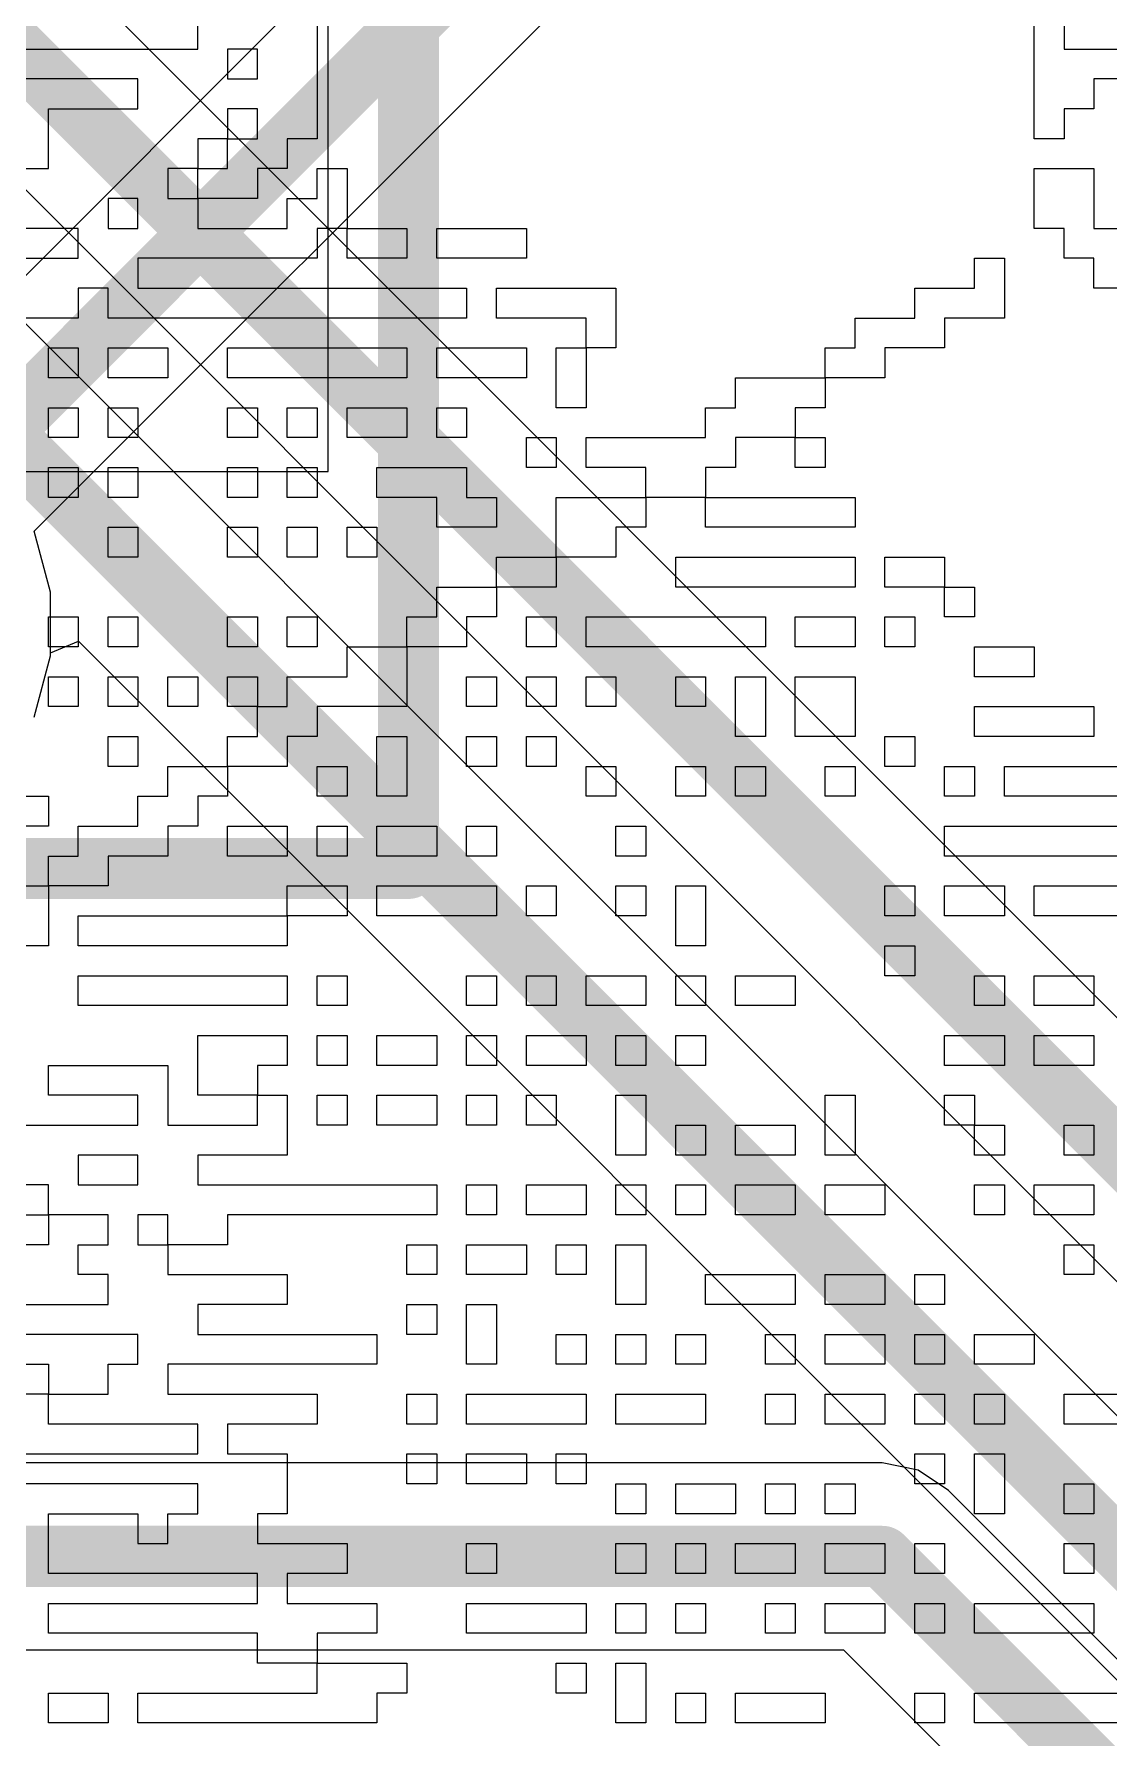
# Model space of a CAD drawing. Header units: inches. Extents: x 0.02 to 6.01, y 0.01 to 5.6.
# Drawn here: x 3.9937 to 4.1697, y 3.1927 to 3.4716 of the extents above; entities that cross this region are included whole.
import ezdxf

# ---------------------------------------------------------------- set-up
doc = ezdxf.new("R2010")
doc.units = ezdxf.units.IN
doc.header["$MEASUREMENT"] = 0
for name, color, linetype in [('Bottom Layer', 5, 'Continuous'), ('Bottom Overlay', 54, 'Continuous'), ('Mechanical 13', 56, 'Continuous'), ('Top Layer', 1, 'Continuous'), ('Top Overlay', 2, 'Continuous')]:
    doc.layers.add(name, color=color, linetype=linetype)

# ---------------------------------------------------------------- blocks, each defined once
blk = doc.blocks.new('DIP254P1524X483_40_35')
at = {"layer": 'Mechanical 13'}
for points in [[(-0.575, 1.985), (-0.575, -0.085)], [(-0.575, -0.085), (-0.025, -0.085)]]:
    blk.add_lwpolyline(points, dxfattribs=at)
blk.add_lwpolyline([(-0.575, -0.085, 1), (-0.575, -0.085, 1)], format="xyb", close=True, dxfattribs=at)
blk.add_lwpolyline([(-0.575, -0.085, 1), (-0.575, -0.085, 1)], format="xyb", close=True, dxfattribs=at)

msp = doc.modelspace()

# ---------------------------------------------------------------- linework, layer by layer
at = {"layer": 'Bottom Layer'}
for p, q in [((4.91081, 2.50562), (3.77217, 3.64427)), ((5.01081, 2.47081), (3.87217, 3.60946)), ((3.84606, 3.59231), (4.98471, 2.45367)), ((3.99637, 3.37027), (4.00099, 3.37218)), ((4.00099, 3.37218), (4.88471, 2.48847)), ((3.99368, 3.35975), (3.99637, 3.3698)), ((3.99637, 3.3698), (3.99637, 3.37027))]:
    msp.add_line(p, q, dxfattribs=at)
for points in [[(4.54993, 5.5954, 0.01, 0.01, -0.760418), (3.00371, 0.01993, 0.01, 0.01, 0)], [(3.75687, 3.63793, 0.01, 0.01, 0), (4.9, 2.49481, 0.01, 0.01, 0)], [(3.85687, 3.60313, 0.01, 0.01, 0), (5, 2.46, 0.01, 0.01, 0)]]:
    msp.add_lwpolyline(points, format="xyseb", dxfattribs=at)
at = {"layer": 'Bottom Overlay'}
for p, q in [((4.02049, 3.46913), (4.02049, 3.4936)), ((4.04007, 3.48871), (4.04007, 3.45445)), ((4.15751, 3.45445), (4.15751, 3.48381)), ((4.1624, 3.47892), (4.1624, 3.46913)), ((3.98624, 3.46913), (4.02049, 3.46913)), ((4.03028, 3.46913), (4.02539, 3.46913)), ((4.02539, 3.46913), (4.02539, 3.46424)), ((4.03028, 3.46424), (4.03028, 3.46913)), ((4.1624, 3.46913), (4.17708, 3.46913)), ((4.01071, 3.46424), (3.98624, 3.46424)), ((4.01071, 3.45935), (4.01071, 3.46424)), ((4.02539, 3.46424), (4.03028, 3.46424)), ((4.17708, 3.46424), (4.16729, 3.46424)), ((4.16729, 3.46424), (4.16729, 3.45935)), ((3.99603, 3.44956), (3.99603, 3.45935)), ((3.99603, 3.45935), (4.01071, 3.45935)), ((4.03028, 3.45935), (4.02539, 3.45935)), ((4.02539, 3.45935), (4.02539, 3.45445)), ((4.03028, 3.45445), (4.03028, 3.45935)), ((4.16729, 3.45935), (4.1624, 3.45935)), ((4.1624, 3.45935), (4.1624, 3.45445)), ((4.02539, 3.45445), (4.02049, 3.45445)), ((4.02049, 3.45445), (4.02049, 3.44956)), ((4.02539, 3.45445), (4.03028, 3.45445)), ((4.02539, 3.44956), (4.02539, 3.45445)), ((4.04007, 3.45445), (4.03517, 3.45445)), ((4.03517, 3.45445), (4.03517, 3.44956)), ((4.1624, 3.45445), (4.15751, 3.45445)), ((3.98624, 3.44956), (3.99603, 3.44956)), ((4.02049, 3.44956), (4.0156, 3.44956)), ((4.0156, 3.44956), (4.0156, 3.44467)), ((4.02049, 3.44467), (4.02049, 3.44956)), ((4.02049, 3.44956), (4.02539, 3.44956)), ((4.03517, 3.44956), (4.03028, 3.44956)), ((4.03028, 3.44956), (4.03028, 3.44467)), ((4.04007, 3.44467), (4.04007, 3.44956)), ((4.04007, 3.44956), (4.04496, 3.44956)), ((4.04496, 3.44956), (4.04496, 3.43977)), ((4.15751, 3.43977), (4.15751, 3.44956)), ((4.15751, 3.44956), (4.16729, 3.44956)), ((4.16729, 3.44956), (4.16729, 3.44467)), ((4.01071, 3.44467), (4.00581, 3.44467)), ((4.00581, 3.44467), (4.00581, 3.43977)), ((4.01071, 3.43977), (4.01071, 3.44467)), ((4.0156, 3.44467), (4.02049, 3.44467)), ((4.03028, 3.44467), (4.02049, 3.44467)), ((4.02049, 3.44467), (4.02049, 3.43977)), ((4.03517, 3.43977), (4.03517, 3.44467)), ((4.03517, 3.44467), (4.04007, 3.44467)), ((4.16729, 3.44467), (4.16729, 3.43977)), ((4.00092, 3.43977), (3.99113, 3.43977)), ((4.00092, 3.43488), (4.00092, 3.43977)), ((4.00581, 3.43977), (4.01071, 3.43977)), ((4.02049, 3.43977), (4.03517, 3.43977)), ((4.04496, 3.43977), (4.04007, 3.43977)), ((4.04007, 3.43977), (4.04007, 3.43488)), ((4.04496, 3.43977), (4.04985, 3.43977)), ((4.04496, 3.43488), (4.04496, 3.43977)), ((4.04985, 3.43977), (4.05475, 3.43977)), ((4.05475, 3.43977), (4.05475, 3.43488)), ((4.05964, 3.43488), (4.05964, 3.43977)), ((4.05964, 3.43977), (4.07432, 3.43977)), ((4.07432, 3.43977), (4.07432, 3.43488)), ((4.1624, 3.43977), (4.15751, 3.43977)), ((4.1624, 3.43488), (4.1624, 3.43977)), ((4.16729, 3.43977), (4.17708, 3.43977)), ((3.99113, 3.43488), (4.00092, 3.43488)), ((4.04007, 3.43488), (4.01071, 3.43488)), ((4.01071, 3.43488), (4.01071, 3.42999)), ((4.05475, 3.43488), (4.04496, 3.43488)), ((4.06453, 3.43488), (4.05964, 3.43488)), ((4.07432, 3.43488), (4.06453, 3.43488)), ((4.14772, 3.42999), (4.14772, 3.43488)), ((4.14772, 3.43488), (4.15261, 3.43488)), ((4.15261, 3.43488), (4.15261, 3.42509)), ((4.16729, 3.43488), (4.1624, 3.43488)), ((4.16729, 3.42999), (4.16729, 3.43488)), ((4.00581, 3.42999), (4.00092, 3.42999)), ((4.00092, 3.42999), (4.00092, 3.42509)), ((4.00581, 3.42509), (4.00581, 3.42999)), ((4.01071, 3.42999), (4.06453, 3.42999)), ((4.06453, 3.42999), (4.06453, 3.42509)), ((4.06943, 3.42509), (4.06943, 3.42999)), ((4.06943, 3.42999), (4.07432, 3.42999)), ((4.07432, 3.42999), (4.07921, 3.42999)), ((4.07921, 3.42999), (4.089, 3.42999)), ((4.089, 3.42999), (4.089, 3.4202)), ((4.13793, 3.42509), (4.13793, 3.42999)), ((4.13793, 3.42999), (4.14772, 3.42999)), ((4.17219, 3.42999), (4.16729, 3.42999)), ((4.00092, 3.42509), (3.99113, 3.42509)), ((4.06453, 3.42509), (4.00581, 3.42509)), ((4.08411, 3.42509), (4.06943, 3.42509)), ((4.08411, 3.4202), (4.08411, 3.42509)), ((4.12815, 3.4202), (4.12815, 3.42509)), ((4.12815, 3.42509), (4.13793, 3.42509)), ((4.14283, 3.42509), (4.14283, 3.4202)), ((4.15261, 3.42509), (4.14283, 3.42509)), ((3.99603, 3.41531), (3.99603, 3.4202)), ((3.99603, 3.4202), (4.00092, 3.4202)), ((4.00092, 3.4202), (4.00092, 3.41531)), ((4.00581, 3.41531), (4.00581, 3.4202)), ((4.00581, 3.4202), (4.0156, 3.4202)), ((4.0156, 3.4202), (4.0156, 3.41531)), ((4.02539, 3.41531), (4.02539, 3.4202)), ((4.02539, 3.4202), (4.04007, 3.4202)), ((4.04007, 3.4202), (4.04496, 3.4202)), ((4.04496, 3.4202), (4.05475, 3.4202)), ((4.05475, 3.4202), (4.05475, 3.41531)), ((4.05964, 3.41531), (4.05964, 3.4202)), ((4.05964, 3.4202), (4.07432, 3.4202)), ((4.07432, 3.4202), (4.07432, 3.41531)), ((4.07921, 3.41041), (4.07921, 3.4202)), ((4.07921, 3.4202), (4.08411, 3.4202)), ((4.08411, 3.4202), (4.08411, 3.41531)), ((4.089, 3.4202), (4.08411, 3.4202)), ((4.12325, 3.41531), (4.12325, 3.4202)), ((4.12325, 3.4202), (4.12815, 3.4202)), ((4.14283, 3.4202), (4.13304, 3.4202)), ((4.13304, 3.4202), (4.13304, 3.41531)), ((4.00092, 3.41531), (3.99603, 3.41531)), ((4.0156, 3.41531), (4.00581, 3.41531)), ((4.05475, 3.41531), (4.02539, 3.41531)), ((4.07432, 3.41531), (4.05964, 3.41531)), ((4.08411, 3.41531), (4.08411, 3.41041)), ((4.10857, 3.41531), (4.11347, 3.41531)), ((4.10857, 3.41041), (4.10857, 3.41531)), ((4.11347, 3.41531), (4.12325, 3.41531)), ((4.13304, 3.41531), (4.12325, 3.41531)), ((4.12325, 3.41531), (4.12325, 3.41041)), ((3.99603, 3.40552), (3.99603, 3.41041)), ((3.99603, 3.41041), (4.00092, 3.41041)), ((4.00092, 3.41041), (4.00092, 3.40552)), ((4.00581, 3.40552), (4.00581, 3.41041)), ((4.00581, 3.41041), (4.01071, 3.41041)), ((4.01071, 3.41041), (4.01071, 3.40552)), ((4.02539, 3.41041), (4.03028, 3.41041)), ((4.02539, 3.40552), (4.02539, 3.41041)), ((4.03028, 3.41041), (4.03028, 3.40552)), ((4.03517, 3.41041), (4.04007, 3.41041)), ((4.03517, 3.40552), (4.03517, 3.41041)), ((4.04007, 3.41041), (4.04007, 3.40552)), ((4.04496, 3.40552), (4.04496, 3.41041)), ((4.04496, 3.41041), (4.04985, 3.41041)), ((4.04985, 3.41041), (4.05475, 3.41041)), ((4.05475, 3.41041), (4.05475, 3.40552)), ((4.05964, 3.41041), (4.06453, 3.41041)), ((4.05964, 3.40552), (4.05964, 3.41041)), ((4.06453, 3.41041), (4.06453, 3.40552)), ((4.08411, 3.41041), (4.07921, 3.41041)), ((4.10368, 3.40552), (4.10368, 3.41041)), ((4.10368, 3.41041), (4.10857, 3.41041)), ((4.12325, 3.41041), (4.11836, 3.41041)), ((4.11836, 3.41041), (4.11836, 3.40552)), ((4.00092, 3.40552), (3.99603, 3.40552)), ((4.01071, 3.40552), (4.00581, 3.40552)), ((4.03028, 3.40552), (4.02539, 3.40552)), ((4.04007, 3.40552), (4.03517, 3.40552)), ((4.05475, 3.40552), (4.04496, 3.40552)), ((4.06453, 3.40552), (4.05964, 3.40552)), ((4.07432, 3.40552), (4.07921, 3.40552)), ((4.07432, 3.40063), (4.07432, 3.40552)), ((4.07921, 3.40552), (4.07921, 3.40063)), ((4.08411, 3.40063), (4.08411, 3.40552)), ((4.08411, 3.40552), (4.10368, 3.40552)), ((4.11836, 3.40552), (4.10857, 3.40552)), ((4.10857, 3.40552), (4.10857, 3.40063)), ((4.11836, 3.40552), (4.12325, 3.40552)), ((4.11836, 3.40063), (4.11836, 3.40552)), ((4.12325, 3.40552), (4.12325, 3.40063)), ((3.99603, 3.39573), (3.99603, 3.40063)), ((3.99603, 3.40063), (4.00092, 3.40063)), ((4.00092, 3.40063), (4.00092, 3.39573)), ((4.00581, 3.39573), (4.00581, 3.40063)), ((4.00581, 3.40063), (4.01071, 3.40063)), ((4.01071, 3.40063), (4.01071, 3.39573)), ((4.02539, 3.39573), (4.02539, 3.40063)), ((4.02539, 3.40063), (4.03028, 3.40063)), ((4.03028, 3.40063), (4.03028, 3.39573)), ((4.03517, 3.39573), (4.03517, 3.40063)), ((4.03517, 3.40063), (4.04007, 3.40063)), ((4.04007, 3.40063), (4.04007, 3.39573)), ((4.04985, 3.39573), (4.04985, 3.40063)), ((4.04985, 3.40063), (4.06453, 3.40063)), ((4.06453, 3.40063), (4.06453, 3.39573)), ((4.07921, 3.40063), (4.07432, 3.40063)), ((4.09389, 3.40063), (4.08411, 3.40063)), ((4.09389, 3.39573), (4.09389, 3.40063)), ((4.10857, 3.40063), (4.10368, 3.40063)), ((4.10368, 3.40063), (4.10368, 3.39573)), ((4.12325, 3.40063), (4.11836, 3.40063)), ((4.00092, 3.39573), (3.99603, 3.39573)), ((4.01071, 3.39573), (4.00581, 3.39573)), ((4.03028, 3.39573), (4.02539, 3.39573)), ((4.04007, 3.39573), (4.03517, 3.39573)), ((4.05964, 3.39573), (4.04985, 3.39573)), ((4.05964, 3.39084), (4.05964, 3.39573)), ((4.06453, 3.39573), (4.06943, 3.39573)), ((4.06943, 3.39573), (4.06943, 3.39084)), ((4.07921, 3.38595), (4.07921, 3.39573)), ((4.07921, 3.39573), (4.09389, 3.39573)), ((4.09389, 3.39573), (4.09389, 3.39084)), ((4.10368, 3.39573), (4.09389, 3.39573)), ((4.10368, 3.39084), (4.10368, 3.39573)), ((4.10368, 3.39573), (4.12815, 3.39573)), ((4.12815, 3.39573), (4.12815, 3.39084)), ((4.00581, 3.39084), (4.01071, 3.39084)), ((4.00581, 3.38595), (4.00581, 3.39084)), ((4.01071, 3.39084), (4.01071, 3.38595)), ((4.02539, 3.38595), (4.02539, 3.39084)), ((4.02539, 3.39084), (4.03028, 3.39084)), ((4.03028, 3.39084), (4.03028, 3.38595)), ((4.03517, 3.38595), (4.03517, 3.39084)), ((4.03517, 3.39084), (4.04007, 3.39084)), ((4.04007, 3.39084), (4.04007, 3.38595)), ((4.04496, 3.38595), (4.04496, 3.39084)), ((4.04496, 3.39084), (4.04985, 3.39084)), ((4.04985, 3.39084), (4.04985, 3.38595)), ((4.06943, 3.39084), (4.05964, 3.39084)), ((4.09389, 3.39084), (4.089, 3.39084)), ((4.089, 3.39084), (4.089, 3.38595)), ((4.10857, 3.39084), (4.10368, 3.39084)), ((4.12815, 3.39084), (4.10857, 3.39084)), ((4.01071, 3.38595), (4.00581, 3.38595)), ((4.03028, 3.38595), (4.02539, 3.38595)), ((4.04007, 3.38595), (4.03517, 3.38595)), ((4.04985, 3.38595), (4.04496, 3.38595)), ((4.06943, 3.38105), (4.06943, 3.38595)), ((4.06943, 3.38595), (4.07432, 3.38595)), ((4.07432, 3.38595), (4.07921, 3.38595)), ((4.07921, 3.38595), (4.07921, 3.38105)), ((4.08411, 3.38595), (4.07921, 3.38595)), ((4.089, 3.38595), (4.08411, 3.38595)), ((4.09879, 3.38105), (4.09879, 3.38595)), ((4.09879, 3.38595), (4.12815, 3.38595)), ((4.12815, 3.38595), (4.12815, 3.38105)), ((4.13304, 3.38105), (4.13304, 3.38595)), ((4.13304, 3.38595), (4.13793, 3.38595)), ((4.13793, 3.38595), (4.14283, 3.38595)), ((4.14283, 3.38595), (4.14283, 3.38105)), ((4.05964, 3.37616), (4.05964, 3.38105)), ((4.05964, 3.38105), (4.06453, 3.38105)), ((4.06453, 3.38105), (4.06943, 3.38105)), ((4.07921, 3.38105), (4.06943, 3.38105)), ((4.06943, 3.38105), (4.06943, 3.37616)), ((4.12325, 3.38105), (4.09879, 3.38105)), ((4.12815, 3.38105), (4.12325, 3.38105)), ((4.14283, 3.38105), (4.13304, 3.38105)), ((4.14283, 3.37616), (4.14283, 3.38105)), ((4.14283, 3.38105), (4.14772, 3.38105)), ((4.14772, 3.38105), (4.14772, 3.37616)), ((3.99603, 3.37127), (3.99603, 3.37616)), ((3.99603, 3.37616), (4.00092, 3.37616)), ((4.00092, 3.37616), (4.00092, 3.37127)), ((4.00581, 3.37127), (4.00581, 3.37616)), ((4.00581, 3.37616), (4.01071, 3.37616)), ((4.01071, 3.37616), (4.01071, 3.37127)), ((4.02539, 3.37616), (4.03028, 3.37616)), ((4.02539, 3.37127), (4.02539, 3.37616)), ((4.03028, 3.37616), (4.03028, 3.37127)), ((4.03517, 3.37127), (4.03517, 3.37616)), ((4.03517, 3.37616), (4.04007, 3.37616)), ((4.04007, 3.37616), (4.04007, 3.37127)), ((4.05475, 3.37127), (4.05475, 3.37616)), ((4.05475, 3.37616), (4.05964, 3.37616)), ((4.06943, 3.37616), (4.06453, 3.37616)), ((4.06453, 3.37616), (4.06453, 3.37127)), ((4.07432, 3.37127), (4.07432, 3.37616)), ((4.07432, 3.37616), (4.07921, 3.37616)), ((4.07921, 3.37616), (4.07921, 3.37127)), ((4.08411, 3.37616), (4.089, 3.37616)), ((4.08411, 3.37127), (4.08411, 3.37616)), ((4.089, 3.37616), (4.11347, 3.37616)), ((4.11347, 3.37616), (4.11347, 3.37127)), ((4.11836, 3.37616), (4.12325, 3.37616)), ((4.11836, 3.37127), (4.11836, 3.37616)), ((4.12325, 3.37616), (4.12815, 3.37616)), ((4.12815, 3.37616), (4.12815, 3.37127)), ((4.13304, 3.37127), (4.13304, 3.37616)), ((4.13304, 3.37616), (4.13793, 3.37616)), ((4.13793, 3.37616), (4.13793, 3.37127)), ((4.14772, 3.37616), (4.14283, 3.37616)), ((4.00092, 3.37127), (3.99603, 3.37127)), ((4.01071, 3.37127), (4.00581, 3.37127)), ((4.03028, 3.37127), (4.02539, 3.37127)), ((4.04007, 3.37127), (4.03517, 3.37127)), ((4.04496, 3.36637), (4.04496, 3.37127)), ((4.04496, 3.37127), (4.05475, 3.37127)), ((4.06453, 3.37127), (4.05475, 3.37127)), ((4.05475, 3.37127), (4.05475, 3.36148)), ((4.07921, 3.37127), (4.07432, 3.37127)), ((4.11347, 3.37127), (4.08411, 3.37127)), ((4.12815, 3.37127), (4.11836, 3.37127)), ((4.13793, 3.37127), (4.13304, 3.37127)), ((4.14772, 3.36637), (4.14772, 3.37127)), ((4.14772, 3.37127), (4.15751, 3.37127)), ((4.15751, 3.37127), (4.15751, 3.36637)), ((3.99603, 3.36148), (3.99603, 3.36637)), ((3.99603, 3.36637), (4.00092, 3.36637)), ((4.00092, 3.36637), (4.00092, 3.36148)), ((4.00581, 3.36148), (4.00581, 3.36637)), ((4.00581, 3.36637), (4.01071, 3.36637)), ((4.01071, 3.36637), (4.01071, 3.36148)), ((4.0156, 3.36148), (4.0156, 3.36637)), ((4.0156, 3.36637), (4.02049, 3.36637)), ((4.02049, 3.36637), (4.02049, 3.36148)), ((4.02539, 3.36148), (4.02539, 3.36637)), ((4.02539, 3.36637), (4.03028, 3.36637)), ((4.03028, 3.36637), (4.03028, 3.36148)), ((4.03517, 3.36148), (4.03517, 3.36637)), ((4.03517, 3.36637), (4.04496, 3.36637)), ((4.06453, 3.36148), (4.06453, 3.36637)), ((4.06453, 3.36637), (4.06943, 3.36637)), ((4.06943, 3.36637), (4.06943, 3.36148)), ((4.07432, 3.36148), (4.07432, 3.36637)), ((4.07432, 3.36637), (4.07921, 3.36637)), ((4.07921, 3.36637), (4.07921, 3.36148)), ((4.08411, 3.36148), (4.08411, 3.36637)), ((4.08411, 3.36637), (4.089, 3.36637)), ((4.089, 3.36637), (4.089, 3.36148)), ((4.09879, 3.36637), (4.10368, 3.36637)), ((4.09879, 3.36148), (4.09879, 3.36637)), ((4.10368, 3.36637), (4.10368, 3.36148)), ((4.10857, 3.36637), (4.11347, 3.36637)), ((4.10857, 3.35659), (4.10857, 3.36637)), ((4.11347, 3.36637), (4.11347, 3.35659)), ((4.11836, 3.35659), (4.11836, 3.36637)), ((4.11836, 3.36637), (4.12325, 3.36637)), ((4.12325, 3.36637), (4.12815, 3.36637)), ((4.12815, 3.36637), (4.12815, 3.35659)), ((4.15751, 3.36637), (4.14772, 3.36637)), ((4.00092, 3.36148), (3.99603, 3.36148)), ((4.01071, 3.36148), (4.00581, 3.36148)), ((4.02049, 3.36148), (4.0156, 3.36148)), ((4.03028, 3.36148), (4.02539, 3.36148)), ((4.03028, 3.35659), (4.03028, 3.36148)), ((4.03028, 3.36148), (4.03517, 3.36148)), ((4.05475, 3.36148), (4.04007, 3.36148)), ((4.04007, 3.36148), (4.04007, 3.35659)), ((4.06943, 3.36148), (4.06453, 3.36148)), ((4.07921, 3.36148), (4.07432, 3.36148)), ((4.089, 3.36148), (4.08411, 3.36148)), ((4.10368, 3.36148), (4.09879, 3.36148)), ((4.14772, 3.35659), (4.14772, 3.36148)), ((4.14772, 3.36148), (4.16729, 3.36148)), ((4.16729, 3.36148), (4.16729, 3.35659)), ((4.00581, 3.35169), (4.00581, 3.35659)), ((4.00581, 3.35659), (4.01071, 3.35659)), ((4.01071, 3.35659), (4.01071, 3.35169)), ((4.02539, 3.35169), (4.02539, 3.35659)), ((4.02539, 3.35659), (4.03028, 3.35659)), ((4.04007, 3.35659), (4.03517, 3.35659)), ((4.03517, 3.35659), (4.03517, 3.35169)), ((4.04985, 3.35659), (4.05475, 3.35659)), ((4.04985, 3.3468), (4.04985, 3.35659)), ((4.05475, 3.35659), (4.05475, 3.3468)), ((4.06453, 3.35659), (4.06943, 3.35659)), ((4.06453, 3.35169), (4.06453, 3.35659)), ((4.06943, 3.35659), (4.06943, 3.35169)), ((4.07432, 3.35169), (4.07432, 3.35659)), ((4.07432, 3.35659), (4.07921, 3.35659)), ((4.07921, 3.35659), (4.07921, 3.35169)), ((4.11347, 3.35659), (4.10857, 3.35659)), ((4.12815, 3.35659), (4.11836, 3.35659)), ((4.13304, 3.35659), (4.13793, 3.35659)), ((4.13304, 3.35169), (4.13304, 3.35659)), ((4.13793, 3.35659), (4.13793, 3.35169)), ((4.15261, 3.35659), (4.14772, 3.35659)), ((4.16729, 3.35659), (4.15261, 3.35659)), ((4.01071, 3.35169), (4.00581, 3.35169)), ((4.0156, 3.3468), (4.0156, 3.35169)), ((4.0156, 3.35169), (4.02539, 3.35169)), ((4.02539, 3.35169), (4.02539, 3.3468)), ((4.03028, 3.35169), (4.02539, 3.35169)), ((4.03517, 3.35169), (4.03028, 3.35169)), ((4.04007, 3.3468), (4.04007, 3.35169)), ((4.04007, 3.35169), (4.04496, 3.35169)), ((4.04496, 3.35169), (4.04496, 3.3468)), ((4.06943, 3.35169), (4.06453, 3.35169)), ((4.07921, 3.35169), (4.07432, 3.35169)), ((4.08411, 3.35169), (4.089, 3.35169)), ((4.08411, 3.3468), (4.08411, 3.35169)), ((4.089, 3.35169), (4.089, 3.3468)), ((4.09879, 3.3468), (4.09879, 3.35169)), ((4.09879, 3.35169), (4.10368, 3.35169)), ((4.10368, 3.35169), (4.10368, 3.3468)), ((4.10857, 3.3468), (4.10857, 3.35169)), ((4.10857, 3.35169), (4.11347, 3.35169)), ((4.11347, 3.35169), (4.11347, 3.3468)), ((4.12325, 3.3468), (4.12325, 3.35169)), ((4.12325, 3.35169), (4.12815, 3.35169)), ((4.12815, 3.35169), (4.12815, 3.3468)), ((4.13793, 3.35169), (4.13304, 3.35169)), ((4.14283, 3.3468), (4.14283, 3.35169)), ((4.14283, 3.35169), (4.14772, 3.35169)), ((4.14772, 3.35169), (4.14772, 3.3468)), ((4.15261, 3.3468), (4.15261, 3.35169)), ((4.15261, 3.35169), (4.18687, 3.35169)), ((3.99113, 3.3468), (3.99603, 3.3468)), ((3.99603, 3.3468), (3.99603, 3.34191)), ((4.01071, 3.34191), (4.01071, 3.3468)), ((4.01071, 3.3468), (4.0156, 3.3468)), ((4.02539, 3.3468), (4.02049, 3.3468)), ((4.02049, 3.3468), (4.02049, 3.34191)), ((4.04496, 3.3468), (4.04007, 3.3468)), ((4.05475, 3.3468), (4.04985, 3.3468)), ((4.089, 3.3468), (4.08411, 3.3468)), ((4.10368, 3.3468), (4.09879, 3.3468)), ((4.11347, 3.3468), (4.10857, 3.3468)), ((4.12815, 3.3468), (4.12325, 3.3468)), ((4.14772, 3.3468), (4.14283, 3.3468)), ((4.17708, 3.3468), (4.15261, 3.3468)), ((3.99603, 3.34191), (3.99113, 3.34191)), ((4.00092, 3.33701), (4.00092, 3.34191)), ((4.00092, 3.34191), (4.01071, 3.34191)), ((4.02049, 3.34191), (4.0156, 3.34191)), ((4.0156, 3.34191), (4.0156, 3.33701)), ((4.02539, 3.34191), (4.03028, 3.34191)), ((4.02539, 3.33701), (4.02539, 3.34191)), ((4.03028, 3.34191), (4.03517, 3.34191)), ((4.03517, 3.34191), (4.03517, 3.33701)), ((4.04007, 3.33701), (4.04007, 3.34191)), ((4.04007, 3.34191), (4.04496, 3.34191)), ((4.04496, 3.34191), (4.04496, 3.33701)), ((4.04985, 3.33701), (4.04985, 3.34191)), ((4.04985, 3.34191), (4.05964, 3.34191)), ((4.05964, 3.34191), (4.05964, 3.33701)), ((4.06453, 3.33701), (4.06453, 3.34191)), ((4.06453, 3.34191), (4.06943, 3.34191)), ((4.06943, 3.34191), (4.06943, 3.33701)), ((4.089, 3.33701), (4.089, 3.34191)), ((4.089, 3.34191), (4.09389, 3.34191)), ((4.09389, 3.34191), (4.09389, 3.33701)), ((4.14283, 3.33701), (4.14283, 3.34191)), ((4.14283, 3.34191), (4.17708, 3.34191)), ((3.99603, 3.33212), (3.99603, 3.33701)), ((3.99603, 3.33701), (4.00092, 3.33701)), ((4.0156, 3.33701), (4.00581, 3.33701)), ((4.00581, 3.33701), (4.00581, 3.33212)), ((4.03517, 3.33701), (4.02539, 3.33701)), ((4.04496, 3.33701), (4.04007, 3.33701)), ((4.05964, 3.33701), (4.04985, 3.33701)), ((4.06943, 3.33701), (4.06453, 3.33701)), ((4.09389, 3.33701), (4.089, 3.33701)), ((4.19176, 3.33701), (4.14283, 3.33701)), ((3.98624, 3.33212), (3.99603, 3.33212)), ((3.99603, 3.33212), (3.99603, 3.32233)), ((4.00581, 3.33212), (3.99603, 3.33212)), ((4.03517, 3.32723), (4.03517, 3.33212)), ((4.03517, 3.33212), (4.04496, 3.33212)), ((4.04496, 3.33212), (4.04496, 3.32723)), ((4.04985, 3.33212), (4.05475, 3.33212)), ((4.04985, 3.32723), (4.04985, 3.33212)), ((4.05475, 3.33212), (4.06943, 3.33212)), ((4.06943, 3.33212), (4.06943, 3.32723)), ((4.07432, 3.33212), (4.07921, 3.33212)), ((4.07432, 3.32723), (4.07432, 3.33212)), ((4.07921, 3.33212), (4.07921, 3.32723)), ((4.089, 3.32723), (4.089, 3.33212)), ((4.089, 3.33212), (4.09389, 3.33212)), ((4.09389, 3.33212), (4.09389, 3.32723)), ((4.09879, 3.32723), (4.09879, 3.33212)), ((4.09879, 3.33212), (4.10368, 3.33212)), ((4.10368, 3.33212), (4.10368, 3.32233)), ((4.13304, 3.32723), (4.13304, 3.33212)), ((4.13304, 3.33212), (4.13793, 3.33212)), ((4.13793, 3.33212), (4.13793, 3.32723)), ((4.14283, 3.32723), (4.14283, 3.33212)), ((4.14283, 3.33212), (4.15261, 3.33212)), ((4.15261, 3.33212), (4.15261, 3.32723)), ((4.15751, 3.32723), (4.15751, 3.33212)), ((4.15751, 3.33212), (4.17708, 3.33212)), ((4.00092, 3.32233), (4.00092, 3.32723)), ((4.00092, 3.32723), (4.01071, 3.32723)), ((4.01071, 3.32723), (4.0156, 3.32723)), ((4.0156, 3.32723), (4.03517, 3.32723)), ((4.04007, 3.32723), (4.03517, 3.32723)), ((4.03517, 3.32723), (4.03517, 3.32233)), ((4.04496, 3.32723), (4.04007, 3.32723)), ((4.06943, 3.32723), (4.04985, 3.32723)), ((4.07921, 3.32723), (4.07432, 3.32723)), ((4.09389, 3.32723), (4.089, 3.32723)), ((4.09879, 3.32233), (4.09879, 3.32723)), ((4.13793, 3.32723), (4.13304, 3.32723)), ((4.15261, 3.32723), (4.14283, 3.32723)), ((4.17219, 3.32723), (4.15751, 3.32723)), ((3.99603, 3.32233), (3.99113, 3.32233)), ((4.03517, 3.32233), (4.00092, 3.32233)), ((4.10368, 3.32233), (4.09879, 3.32233)), ((4.13304, 3.31744), (4.13304, 3.32233)), ((4.13304, 3.32233), (4.13793, 3.32233)), ((4.13793, 3.32233), (4.13793, 3.31744)), ((4.00092, 3.31255), (4.00092, 3.31744)), ((4.00092, 3.31744), (4.03028, 3.31744)), ((4.03028, 3.31744), (4.03517, 3.31744)), ((4.03517, 3.31744), (4.03517, 3.31255)), ((4.04007, 3.31255), (4.04007, 3.31744)), ((4.04007, 3.31744), (4.04496, 3.31744)), ((4.04496, 3.31744), (4.04496, 3.31255)), ((4.06453, 3.31255), (4.06453, 3.31744)), ((4.06453, 3.31744), (4.06943, 3.31744)), ((4.06943, 3.31744), (4.06943, 3.31255)), ((4.07432, 3.31255), (4.07432, 3.31744)), ((4.07432, 3.31744), (4.07921, 3.31744)), ((4.07921, 3.31744), (4.07921, 3.31255)), ((4.08411, 3.31255), (4.08411, 3.31744)), ((4.08411, 3.31744), (4.089, 3.31744)), ((4.089, 3.31744), (4.09389, 3.31744)), ((4.09389, 3.31744), (4.09389, 3.31255)), ((4.09879, 3.31255), (4.09879, 3.31744)), ((4.09879, 3.31744), (4.10368, 3.31744)), ((4.10368, 3.31744), (4.10368, 3.31255)), ((4.10857, 3.31744), (4.11347, 3.31744)), ((4.10857, 3.31255), (4.10857, 3.31744)), ((4.11347, 3.31744), (4.11836, 3.31744)), ((4.11836, 3.31744), (4.11836, 3.31255)), ((4.13793, 3.31744), (4.13304, 3.31744)), ((4.14772, 3.31255), (4.14772, 3.31744)), ((4.14772, 3.31744), (4.15261, 3.31744)), ((4.15261, 3.31744), (4.15261, 3.31255)), ((4.15751, 3.31255), (4.15751, 3.31744)), ((4.15751, 3.31744), (4.16729, 3.31744)), ((4.16729, 3.31744), (4.16729, 3.31255)), ((4.03517, 3.31255), (4.00092, 3.31255)), ((4.04496, 3.31255), (4.04007, 3.31255)), ((4.06943, 3.31255), (4.06453, 3.31255)), ((4.07921, 3.31255), (4.07432, 3.31255)), ((4.09389, 3.31255), (4.08411, 3.31255)), ((4.10368, 3.31255), (4.09879, 3.31255)), ((4.11836, 3.31255), (4.10857, 3.31255)), ((4.15261, 3.31255), (4.14772, 3.31255)), ((4.1624, 3.31255), (4.15751, 3.31255)), ((4.16729, 3.31255), (4.1624, 3.31255)), ((4.02049, 3.29787), (4.02049, 3.30765)), ((4.02049, 3.30765), (4.02539, 3.30765)), ((4.02539, 3.30765), (4.03028, 3.30765)), ((4.03028, 3.30765), (4.03517, 3.30765)), ((4.03517, 3.30765), (4.03517, 3.30276)), ((4.04007, 3.30276), (4.04007, 3.30765)), ((4.04007, 3.30765), (4.04496, 3.30765)), ((4.04496, 3.30765), (4.04496, 3.30276)), ((4.04985, 3.30276), (4.04985, 3.30765)), ((4.04985, 3.30765), (4.05964, 3.30765)), ((4.05964, 3.30765), (4.05964, 3.30276)), ((4.06453, 3.30765), (4.06943, 3.30765)), ((4.06453, 3.30276), (4.06453, 3.30765)), ((4.06943, 3.30765), (4.06943, 3.30276)), ((4.07432, 3.30276), (4.07432, 3.30765)), ((4.07432, 3.30765), (4.08411, 3.30765)), ((4.08411, 3.30765), (4.08411, 3.30276)), ((4.089, 3.30276), (4.089, 3.30765)), ((4.089, 3.30765), (4.09389, 3.30765)), ((4.09389, 3.30765), (4.09389, 3.30276)), ((4.09879, 3.30276), (4.09879, 3.30765)), ((4.09879, 3.30765), (4.10368, 3.30765)), ((4.10368, 3.30765), (4.10368, 3.30276)), ((4.14283, 3.30276), (4.14283, 3.30765)), ((4.14283, 3.30765), (4.15261, 3.30765)), ((4.15261, 3.30765), (4.15261, 3.30276)), ((4.15751, 3.30276), (4.15751, 3.30765)), ((4.15751, 3.30765), (4.16729, 3.30765)), ((4.16729, 3.30765), (4.16729, 3.30276)), ((3.99603, 3.29787), (3.99603, 3.30276)), ((3.99603, 3.30276), (4.0156, 3.30276)), ((4.0156, 3.30276), (4.0156, 3.29297)), ((4.03517, 3.30276), (4.03028, 3.30276)), ((4.03028, 3.30276), (4.03028, 3.29787)), ((4.04496, 3.30276), (4.04007, 3.30276)), ((4.05475, 3.30276), (4.04985, 3.30276)), ((4.05964, 3.30276), (4.05475, 3.30276)), ((4.06943, 3.30276), (4.06453, 3.30276)), ((4.07921, 3.30276), (4.07432, 3.30276)), ((4.08411, 3.30276), (4.07921, 3.30276)), ((4.09389, 3.30276), (4.089, 3.30276)), ((4.10368, 3.30276), (4.09879, 3.30276)), ((4.15261, 3.30276), (4.14283, 3.30276)), ((4.1624, 3.30276), (4.15751, 3.30276)), ((4.16729, 3.30276), (4.1624, 3.30276)), ((4.01071, 3.29787), (3.99603, 3.29787)), ((4.01071, 3.29297), (4.01071, 3.29787)), ((4.03028, 3.29787), (4.02049, 3.29787)), ((4.03028, 3.29297), (4.03028, 3.29787)), ((4.03028, 3.29787), (4.03517, 3.29787)), ((4.03517, 3.29787), (4.03517, 3.28808)), ((4.04007, 3.29297), (4.04007, 3.29787)), ((4.04007, 3.29787), (4.04496, 3.29787)), ((4.04496, 3.29787), (4.04496, 3.29297)), ((4.04985, 3.29297), (4.04985, 3.29787)), ((4.04985, 3.29787), (4.05964, 3.29787)), ((4.05964, 3.29787), (4.05964, 3.29297)), ((4.06453, 3.29297), (4.06453, 3.29787)), ((4.06453, 3.29787), (4.06943, 3.29787)), ((4.06943, 3.29787), (4.06943, 3.29297)), ((4.07432, 3.29787), (4.07921, 3.29787)), ((4.07432, 3.29297), (4.07432, 3.29787)), ((4.07921, 3.29787), (4.07921, 3.29297)), ((4.089, 3.28808), (4.089, 3.29787)), ((4.089, 3.29787), (4.09389, 3.29787)), ((4.09389, 3.29787), (4.09389, 3.29297)), ((4.12325, 3.28808), (4.12325, 3.29787)), ((4.12325, 3.29787), (4.12815, 3.29787)), ((4.12815, 3.29787), (4.12815, 3.28808)), ((4.14283, 3.29297), (4.14283, 3.29787)), ((4.14283, 3.29787), (4.14772, 3.29787)), ((4.14772, 3.29787), (4.14772, 3.29297)), ((3.94709, 3.29297), (4.01071, 3.29297)), ((4.0156, 3.29297), (4.03028, 3.29297)), ((4.04496, 3.29297), (4.04007, 3.29297)), ((4.05475, 3.29297), (4.04985, 3.29297)), ((4.05964, 3.29297), (4.05475, 3.29297)), ((4.06943, 3.29297), (4.06453, 3.29297)), ((4.07921, 3.29297), (4.07432, 3.29297)), ((4.09389, 3.29297), (4.09389, 3.28808)), ((4.09879, 3.29297), (4.10368, 3.29297)), ((4.09879, 3.28808), (4.09879, 3.29297)), ((4.10368, 3.29297), (4.10368, 3.28808)), ((4.10857, 3.28808), (4.10857, 3.29297)), ((4.10857, 3.29297), (4.11836, 3.29297)), ((4.11836, 3.29297), (4.11836, 3.28808)), ((4.14772, 3.29297), (4.14283, 3.29297)), ((4.14772, 3.29297), (4.15261, 3.29297)), ((4.14772, 3.28808), (4.14772, 3.29297)), ((4.15261, 3.29297), (4.15261, 3.28808)), ((4.1624, 3.28808), (4.1624, 3.29297)), ((4.1624, 3.29297), (4.16729, 3.29297)), ((4.16729, 3.29297), (4.16729, 3.28808)), ((4.01071, 3.28808), (4.00092, 3.28808)), ((4.00092, 3.28808), (4.00092, 3.28319)), ((4.01071, 3.28319), (4.01071, 3.28808)), ((4.03517, 3.28808), (4.02049, 3.28808)), ((4.02049, 3.28808), (4.02049, 3.28319)), ((4.09389, 3.28808), (4.089, 3.28808)), ((4.10368, 3.28808), (4.09879, 3.28808)), ((4.11836, 3.28808), (4.10857, 3.28808)), ((4.12815, 3.28808), (4.12325, 3.28808)), ((4.15261, 3.28808), (4.14772, 3.28808)), ((4.16729, 3.28808), (4.1624, 3.28808)), ((3.99603, 3.28319), (3.98624, 3.28319)), ((3.99603, 3.27829), (3.99603, 3.28319)), ((4.00092, 3.28319), (4.01071, 3.28319)), ((4.02049, 3.28319), (4.05964, 3.28319)), ((4.05964, 3.28319), (4.05964, 3.27829)), ((4.06453, 3.27829), (4.06453, 3.28319)), ((4.06453, 3.28319), (4.06943, 3.28319)), ((4.06943, 3.28319), (4.06943, 3.27829)), ((4.07432, 3.28319), (4.07921, 3.28319)), ((4.07432, 3.27829), (4.07432, 3.28319)), ((4.07921, 3.28319), (4.08411, 3.28319)), ((4.08411, 3.28319), (4.08411, 3.27829)), ((4.089, 3.28319), (4.09389, 3.28319)), ((4.089, 3.27829), (4.089, 3.28319)), ((4.09389, 3.28319), (4.09389, 3.27829)), ((4.09879, 3.28319), (4.10368, 3.28319)), ((4.09879, 3.27829), (4.09879, 3.28319)), ((4.10368, 3.28319), (4.10368, 3.27829)), ((4.10857, 3.27829), (4.10857, 3.28319)), ((4.10857, 3.28319), (4.11836, 3.28319)), ((4.11836, 3.28319), (4.11836, 3.27829)), ((4.12325, 3.28319), (4.12815, 3.28319)), ((4.12325, 3.27829), (4.12325, 3.28319)), ((4.12815, 3.28319), (4.13304, 3.28319)), ((4.13304, 3.28319), (4.13304, 3.27829)), ((4.14772, 3.27829), (4.14772, 3.28319)), ((4.14772, 3.28319), (4.15261, 3.28319)), ((4.15261, 3.28319), (4.15261, 3.27829)), ((4.15751, 3.27829), (4.15751, 3.28319)), ((4.15751, 3.28319), (4.16729, 3.28319)), ((4.16729, 3.28319), (4.16729, 3.27829)), ((3.97645, 3.27829), (3.99603, 3.27829)), ((4.00581, 3.27829), (3.99603, 3.27829)), ((3.99603, 3.27829), (3.99603, 3.2734)), ((4.00581, 3.2734), (4.00581, 3.27829)), ((4.0156, 3.27829), (4.01071, 3.27829)), ((4.01071, 3.27829), (4.01071, 3.2734)), ((4.0156, 3.2734), (4.0156, 3.27829)), ((4.05964, 3.27829), (4.02539, 3.27829)), ((4.02539, 3.27829), (4.02539, 3.2734)), ((4.06943, 3.27829), (4.06453, 3.27829)), ((4.08411, 3.27829), (4.07432, 3.27829)), ((4.09389, 3.27829), (4.089, 3.27829)), ((4.10368, 3.27829), (4.09879, 3.27829)), ((4.11347, 3.27829), (4.10857, 3.27829)), ((4.11836, 3.27829), (4.11347, 3.27829)), ((4.13304, 3.27829), (4.12325, 3.27829)), ((4.15261, 3.27829), (4.14772, 3.27829)), ((4.1624, 3.27829), (4.15751, 3.27829)), ((4.16729, 3.27829), (4.1624, 3.27829)), ((3.99603, 3.2734), (3.95688, 3.2734)), ((4.00092, 3.26851), (4.00092, 3.2734)), ((4.00092, 3.2734), (4.00581, 3.2734)), ((4.01071, 3.2734), (4.0156, 3.2734)), ((4.02539, 3.2734), (4.0156, 3.2734)), ((4.0156, 3.2734), (4.0156, 3.26851)), ((4.05475, 3.26851), (4.05475, 3.2734)), ((4.05475, 3.2734), (4.05964, 3.2734)), ((4.05964, 3.2734), (4.05964, 3.26851)), ((4.06453, 3.26851), (4.06453, 3.2734)), ((4.06453, 3.2734), (4.07432, 3.2734)), ((4.07432, 3.2734), (4.07432, 3.26851)), ((4.07921, 3.26851), (4.07921, 3.2734)), ((4.07921, 3.2734), (4.08411, 3.2734)), ((4.08411, 3.2734), (4.08411, 3.26851)), ((4.089, 3.2734), (4.09389, 3.2734)), ((4.089, 3.26361), (4.089, 3.2734)), ((4.09389, 3.2734), (4.09389, 3.26361)), ((4.1624, 3.2734), (4.16729, 3.2734)), ((4.1624, 3.26851), (4.1624, 3.2734)), ((4.16729, 3.2734), (4.16729, 3.26851)), ((4.00581, 3.26851), (4.00092, 3.26851)), ((4.00581, 3.26361), (4.00581, 3.26851)), ((4.0156, 3.26851), (4.03517, 3.26851)), ((4.03517, 3.26851), (4.03517, 3.26361)), ((4.05964, 3.26851), (4.05475, 3.26851)), ((4.07432, 3.26851), (4.06453, 3.26851)), ((4.08411, 3.26851), (4.07921, 3.26851)), ((4.10368, 3.26361), (4.10368, 3.26851)), ((4.10368, 3.26851), (4.11347, 3.26851)), ((4.11347, 3.26851), (4.11836, 3.26851)), ((4.11836, 3.26851), (4.11836, 3.26361)), ((4.12325, 3.26361), (4.12325, 3.26851)), ((4.12325, 3.26851), (4.13304, 3.26851)), ((4.13304, 3.26851), (4.13304, 3.26361)), ((4.13793, 3.26361), (4.13793, 3.26851)), ((4.13793, 3.26851), (4.14283, 3.26851)), ((4.14283, 3.26851), (4.14283, 3.26361)), ((4.16729, 3.26851), (4.1624, 3.26851)), ((3.95688, 3.26361), (4.00581, 3.26361)), ((4.03517, 3.26361), (4.02049, 3.26361)), ((4.02049, 3.26361), (4.02049, 3.25872)), ((4.05475, 3.25872), (4.05475, 3.26361)), ((4.05475, 3.26361), (4.05964, 3.26361)), ((4.05964, 3.26361), (4.05964, 3.25872)), ((4.06453, 3.25872), (4.06453, 3.26361)), ((4.06453, 3.26361), (4.06943, 3.26361)), ((4.06943, 3.26361), (4.06943, 3.25383)), ((4.09389, 3.26361), (4.089, 3.26361)), ((4.11836, 3.26361), (4.10368, 3.26361)), ((4.12815, 3.26361), (4.12325, 3.26361)), ((4.13304, 3.26361), (4.12815, 3.26361)), ((4.14283, 3.26361), (4.13793, 3.26361)), ((4.01071, 3.25872), (3.95688, 3.25872)), ((4.01071, 3.25383), (4.01071, 3.25872)), ((4.02049, 3.25872), (4.04985, 3.25872)), ((4.04985, 3.25872), (4.04985, 3.25383)), ((4.05964, 3.25872), (4.05475, 3.25872)), ((4.06453, 3.25383), (4.06453, 3.25872)), ((4.07921, 3.25872), (4.08411, 3.25872)), ((4.07921, 3.25383), (4.07921, 3.25872)), ((4.08411, 3.25872), (4.08411, 3.25383)), ((4.089, 3.25383), (4.089, 3.25872)), ((4.089, 3.25872), (4.09389, 3.25872)), ((4.09389, 3.25872), (4.09389, 3.25383)), ((4.09879, 3.25383), (4.09879, 3.25872)), ((4.09879, 3.25872), (4.10368, 3.25872)), ((4.10368, 3.25872), (4.10368, 3.25383)), ((4.11347, 3.25872), (4.11836, 3.25872)), ((4.11347, 3.25383), (4.11347, 3.25872)), ((4.11836, 3.25872), (4.11836, 3.25383)), ((4.12325, 3.25383), (4.12325, 3.25872)), ((4.12325, 3.25872), (4.13304, 3.25872)), ((4.13304, 3.25872), (4.13304, 3.25383)), ((4.13793, 3.25872), (4.14283, 3.25872)), ((4.13793, 3.25383), (4.13793, 3.25872)), ((4.14283, 3.25872), (4.14283, 3.25383)), ((4.14772, 3.25383), (4.14772, 3.25872)), ((4.14772, 3.25872), (4.15751, 3.25872)), ((4.15751, 3.25872), (4.15751, 3.25383)), ((3.98135, 3.25383), (3.99603, 3.25383)), ((3.99603, 3.25383), (3.99603, 3.24893)), ((4.00581, 3.24893), (4.00581, 3.25383)), ((4.00581, 3.25383), (4.01071, 3.25383)), ((4.04985, 3.25383), (4.0156, 3.25383)), ((4.0156, 3.25383), (4.0156, 3.24893)), ((4.06943, 3.25383), (4.06453, 3.25383)), ((4.08411, 3.25383), (4.07921, 3.25383)), ((4.09389, 3.25383), (4.089, 3.25383)), ((4.10368, 3.25383), (4.09879, 3.25383)), ((4.11836, 3.25383), (4.11347, 3.25383)), ((4.13304, 3.25383), (4.12325, 3.25383)), ((4.14283, 3.25383), (4.13793, 3.25383)), ((4.15751, 3.25383), (4.14772, 3.25383)), ((3.99603, 3.24893), (3.98135, 3.24893)), ((3.99603, 3.24404), (3.99603, 3.24893)), ((3.99603, 3.24893), (4.00581, 3.24893)), ((4.0156, 3.24893), (4.04007, 3.24893)), ((4.04007, 3.24893), (4.04007, 3.24404)), ((4.05475, 3.24893), (4.05964, 3.24893)), ((4.05475, 3.24404), (4.05475, 3.24893)), ((4.05964, 3.24893), (4.05964, 3.24404)), ((4.06453, 3.24404), (4.06453, 3.24893)), ((4.06453, 3.24893), (4.08411, 3.24893)), ((4.08411, 3.24893), (4.08411, 3.24404)), ((4.089, 3.24404), (4.089, 3.24893)), ((4.089, 3.24893), (4.09389, 3.24893)), ((4.09389, 3.24893), (4.09879, 3.24893)), ((4.09879, 3.24893), (4.10368, 3.24893)), ((4.10368, 3.24893), (4.10368, 3.24404)), ((4.11347, 3.24893), (4.11836, 3.24893)), ((4.11347, 3.24404), (4.11347, 3.24893)), ((4.11836, 3.24893), (4.11836, 3.24404)), ((4.12325, 3.24404), (4.12325, 3.24893)), ((4.12325, 3.24893), (4.13304, 3.24893)), ((4.13304, 3.24893), (4.13304, 3.24404)), ((4.13793, 3.24893), (4.14283, 3.24893)), ((4.13793, 3.24404), (4.13793, 3.24893)), ((4.14283, 3.24893), (4.14283, 3.24404)), ((4.14772, 3.24404), (4.14772, 3.24893)), ((4.14772, 3.24893), (4.15261, 3.24893)), ((4.15261, 3.24893), (4.15261, 3.24404)), ((4.1624, 3.24404), (4.1624, 3.24893)), ((4.1624, 3.24893), (4.17219, 3.24893)), ((4.02049, 3.24404), (3.99603, 3.24404)), ((4.02049, 3.23915), (4.02049, 3.24404)), ((4.04007, 3.24404), (4.02539, 3.24404)), ((4.02539, 3.24404), (4.02539, 3.23915)), ((4.05964, 3.24404), (4.05475, 3.24404)), ((4.07921, 3.24404), (4.06453, 3.24404)), ((4.08411, 3.24404), (4.07921, 3.24404)), ((4.10368, 3.24404), (4.089, 3.24404)), ((4.11836, 3.24404), (4.11347, 3.24404)), ((4.12815, 3.24404), (4.12325, 3.24404)), ((4.13304, 3.24404), (4.12815, 3.24404)), ((4.14283, 3.24404), (4.13793, 3.24404)), ((4.15261, 3.24404), (4.14772, 3.24404)), ((4.17219, 3.24404), (4.1624, 3.24404)), ((3.98135, 3.23915), (4.02049, 3.23915)), ((4.02539, 3.23915), (4.03517, 3.23915)), ((4.03517, 3.23915), (4.03517, 3.22936)), ((4.05475, 3.23915), (4.05964, 3.23915)), ((4.05475, 3.23425), (4.05475, 3.23915)), ((4.05964, 3.23915), (4.05964, 3.23425)), ((4.06453, 3.23425), (4.06453, 3.23915)), ((4.06453, 3.23915), (4.07432, 3.23915)), ((4.07432, 3.23915), (4.07432, 3.23425)), ((4.07921, 3.23425), (4.07921, 3.23915)), ((4.07921, 3.23915), (4.08411, 3.23915)), ((4.08411, 3.23915), (4.08411, 3.23425)), ((4.13793, 3.23915), (4.14283, 3.23915)), ((4.13793, 3.23425), (4.13793, 3.23915)), ((4.14283, 3.23915), (4.14283, 3.23425)), ((4.14772, 3.23915), (4.15261, 3.23915)), ((4.14772, 3.22936), (4.14772, 3.23915)), ((4.15261, 3.23915), (4.15261, 3.22936)), ((4.02049, 3.23425), (3.98135, 3.23425)), ((4.02049, 3.22936), (4.02049, 3.23425)), ((4.05964, 3.23425), (4.05475, 3.23425)), ((4.06943, 3.23425), (4.06453, 3.23425)), ((4.07432, 3.23425), (4.06943, 3.23425)), ((4.08411, 3.23425), (4.07921, 3.23425)), ((4.089, 3.22936), (4.089, 3.23425)), ((4.089, 3.23425), (4.09389, 3.23425)), ((4.09389, 3.23425), (4.09389, 3.22936)), ((4.09879, 3.22936), (4.09879, 3.23425)), ((4.09879, 3.23425), (4.10857, 3.23425)), ((4.10857, 3.23425), (4.10857, 3.22936)), ((4.11347, 3.22936), (4.11347, 3.23425)), ((4.11347, 3.23425), (4.11836, 3.23425)), ((4.11836, 3.23425), (4.11836, 3.22936)), ((4.12325, 3.22936), (4.12325, 3.23425)), ((4.12325, 3.23425), (4.12815, 3.23425)), ((4.12815, 3.23425), (4.12815, 3.22936)), ((4.14283, 3.23425), (4.13793, 3.23425)), ((4.1624, 3.22936), (4.1624, 3.23425)), ((4.1624, 3.23425), (4.16729, 3.23425)), ((4.16729, 3.23425), (4.16729, 3.22936)), ((3.99603, 3.21957), (3.99603, 3.22936)), ((3.99603, 3.22936), (4.01071, 3.22936)), ((4.01071, 3.22936), (4.01071, 3.22447)), ((4.0156, 3.22447), (4.0156, 3.22936)), ((4.0156, 3.22936), (4.02049, 3.22936)), ((4.03517, 3.22936), (4.03028, 3.22936)), ((4.03028, 3.22936), (4.03028, 3.22447)), ((4.09389, 3.22936), (4.089, 3.22936)), ((4.10368, 3.22936), (4.09879, 3.22936)), ((4.10857, 3.22936), (4.10368, 3.22936)), ((4.11836, 3.22936), (4.11347, 3.22936)), ((4.12815, 3.22936), (4.12325, 3.22936)), ((4.15261, 3.22936), (4.14772, 3.22936)), ((4.16729, 3.22936), (4.1624, 3.22936)), ((4.01071, 3.22447), (4.0156, 3.22447)), ((4.03028, 3.22447), (4.04496, 3.22447)), ((4.04496, 3.22447), (4.04496, 3.21957)), ((4.06453, 3.22447), (4.06943, 3.22447)), ((4.06453, 3.21957), (4.06453, 3.22447)), ((4.06943, 3.22447), (4.06943, 3.21957)), ((4.089, 3.21957), (4.089, 3.22447)), ((4.089, 3.22447), (4.09389, 3.22447)), ((4.09389, 3.22447), (4.09389, 3.21957)), ((4.09879, 3.21957), (4.09879, 3.22447)), ((4.09879, 3.22447), (4.10368, 3.22447)), ((4.10368, 3.22447), (4.10368, 3.21957)), ((4.10857, 3.21957), (4.10857, 3.22447)), ((4.10857, 3.22447), (4.11836, 3.22447)), ((4.11836, 3.22447), (4.11836, 3.21957)), ((4.12325, 3.21957), (4.12325, 3.22447)), ((4.12325, 3.22447), (4.13304, 3.22447)), ((4.13304, 3.22447), (4.13304, 3.21957)), ((4.13793, 3.21957), (4.13793, 3.22447)), ((4.13793, 3.22447), (4.14283, 3.22447)), ((4.14283, 3.22447), (4.14283, 3.21957)), ((4.1624, 3.21957), (4.1624, 3.22447)), ((4.1624, 3.22447), (4.16729, 3.22447)), ((4.16729, 3.22447), (4.16729, 3.21957)), ((4.03028, 3.21957), (3.99603, 3.21957)), ((4.03028, 3.21468), (4.03028, 3.21957)), ((4.04496, 3.21957), (4.03517, 3.21957)), ((4.03517, 3.21957), (4.03517, 3.21468)), ((4.06943, 3.21957), (4.06453, 3.21957)), ((4.09389, 3.21957), (4.089, 3.21957)), ((4.10368, 3.21957), (4.09879, 3.21957)), ((4.11836, 3.21957), (4.10857, 3.21957)), ((4.13304, 3.21957), (4.12325, 3.21957)), ((4.14283, 3.21957), (4.13793, 3.21957)), ((4.16729, 3.21957), (4.1624, 3.21957)), ((3.99603, 3.20979), (3.99603, 3.21468)), ((3.99603, 3.21468), (4.03028, 3.21468)), ((4.03517, 3.21468), (4.04985, 3.21468)), ((4.04985, 3.21468), (4.04985, 3.20979)), ((4.06453, 3.20979), (4.06453, 3.21468)), ((4.06453, 3.21468), (4.07432, 3.21468)), ((4.07432, 3.21468), (4.07921, 3.21468)), ((4.07921, 3.21468), (4.08411, 3.21468)), ((4.08411, 3.21468), (4.08411, 3.20979)), ((4.089, 3.21468), (4.09389, 3.21468)), ((4.089, 3.20979), (4.089, 3.21468)), ((4.09389, 3.21468), (4.09389, 3.20979)), ((4.09879, 3.20979), (4.09879, 3.21468)), ((4.09879, 3.21468), (4.10368, 3.21468)), ((4.10368, 3.21468), (4.10368, 3.20979)), ((4.11347, 3.21468), (4.11836, 3.21468)), ((4.11347, 3.20979), (4.11347, 3.21468)), ((4.11836, 3.21468), (4.11836, 3.20979)), ((4.12325, 3.20979), (4.12325, 3.21468)), ((4.12325, 3.21468), (4.13304, 3.21468)), ((4.13304, 3.21468), (4.13304, 3.20979)), ((4.13793, 3.21468), (4.14283, 3.21468)), ((4.13793, 3.20979), (4.13793, 3.21468)), ((4.14283, 3.21468), (4.14283, 3.20979)), ((4.14772, 3.20979), (4.14772, 3.21468)), ((4.14772, 3.21468), (4.1624, 3.21468)), ((4.1624, 3.21468), (4.16729, 3.21468)), ((4.16729, 3.21468), (4.16729, 3.20979)), ((4.03028, 3.20979), (3.99603, 3.20979)), ((4.03028, 3.20489), (4.03028, 3.20979)), ((4.04985, 3.20979), (4.04007, 3.20979)), ((4.04007, 3.20979), (4.04007, 3.20489)), ((4.08411, 3.20979), (4.06453, 3.20979)), ((4.09389, 3.20979), (4.089, 3.20979)), ((4.10368, 3.20979), (4.09879, 3.20979)), ((4.11836, 3.20979), (4.11347, 3.20979)), ((4.13304, 3.20979), (4.12325, 3.20979)), ((4.14283, 3.20979), (4.13793, 3.20979)), ((4.16729, 3.20979), (4.14772, 3.20979)), ((4.04007, 3.20489), (4.03028, 3.20489)), ((4.04007, 3.2), (4.04007, 3.20489)), ((4.04007, 3.20489), (4.05475, 3.20489)), ((4.05475, 3.20489), (4.05475, 3.2)), ((4.07921, 3.20489), (4.08411, 3.20489)), ((4.07921, 3.2), (4.07921, 3.20489)), ((4.08411, 3.20489), (4.08411, 3.2)), ((4.089, 3.20489), (4.09389, 3.20489)), ((4.089, 3.19511), (4.089, 3.20489)), ((4.09389, 3.20489), (4.09389, 3.19511)), ((3.99603, 3.19511), (3.99603, 3.2)), ((3.99603, 3.2), (4.00092, 3.2)), ((4.00092, 3.2), (4.00581, 3.2)), ((4.00581, 3.2), (4.00581, 3.19511)), ((4.01071, 3.19511), (4.01071, 3.2)), ((4.01071, 3.2), (4.04007, 3.2)), ((4.05475, 3.2), (4.04985, 3.2)), ((4.04985, 3.2), (4.04985, 3.19511)), ((4.08411, 3.2), (4.07921, 3.2)), ((4.09879, 3.19511), (4.09879, 3.2)), ((4.09879, 3.2), (4.10368, 3.2)), ((4.10368, 3.2), (4.10368, 3.19511)), ((4.10857, 3.19511), (4.10857, 3.2)), ((4.10857, 3.2), (4.12325, 3.2)), ((4.12325, 3.2), (4.12325, 3.19511)), ((4.13793, 3.2), (4.14283, 3.2)), ((4.13793, 3.19511), (4.13793, 3.2)), ((4.14283, 3.2), (4.14283, 3.19511)), ((4.14772, 3.19511), (4.14772, 3.2)), ((4.14772, 3.2), (4.21133, 3.2)), ((4.00581, 3.19511), (3.99603, 3.19511)), ((4.03028, 3.19511), (4.01071, 3.19511)), ((4.03517, 3.19511), (4.03028, 3.19511)), ((4.04985, 3.19511), (4.03517, 3.19511)), ((4.09389, 3.19511), (4.089, 3.19511)), ((4.10368, 3.19511), (4.09879, 3.19511)), ((4.11347, 3.19511), (4.10857, 3.19511)), ((4.11836, 3.19511), (4.11347, 3.19511)), ((4.12325, 3.19511), (4.11836, 3.19511)), ((4.14283, 3.19511), (4.13793, 3.19511)), ((4.19665, 3.19511), (4.14772, 3.19511))]:
    msp.add_line(p, q, dxfattribs=at)
at = {"layer": 'Top Layer'}
for p, q in [((4.14775, 3.58751), (3.97207, 3.41182)), ((3.9937, 3.39019), (4.1649, 3.5614)), ((3.99637, 3.3802), (3.9937, 3.39019)), ((3.99637, 3.3698), (3.99637, 3.3802)), ((3.99368, 3.35975), (3.99637, 3.3698)), ((4.13262, 3.23767), (3.91583, 3.23767)), ((4.13847, 3.23651), (4.13262, 3.23767)), ((4.14344, 3.23319), (4.13847, 3.23651)), ((4.24616, 3.13047), (4.14344, 3.23319)), ((3.9095, 3.20709), (4.12629, 3.20709)), ((4.12629, 3.20709), (4.22602, 3.10735))]:
    msp.add_line(p, q, dxfattribs=at)
for points in [[(4.54809, 5.5936, 0.01, 0.01, -0.760418), (3.00187, 0.01813, 0.01, 0.01, 0)], [(3.95687, 3.375, 0.01, 0.01, 0), (4.15857, 3.57669, 0.01, 0.01, 0)], [(3.9095, 3.22238, 0.01, 0.01, 0), (4.13262, 3.22238, 0.01, 0.01, 0)], [(4.13262, 3.22238, 0.01, 0.01, 0), (4.23953, 3.11547, 0.01, 0.01, 0)]]:
    msp.add_lwpolyline(points, format="xyseb", dxfattribs=at)
msp.add_lwpolyline([(4.13012, 3.22238, 0.005, 0.005, 1), (4.13512, 3.22238, 0.005, 0.005, 1)], format="xyseb", close=True, dxfattribs=at)
msp.add_lwpolyline([(4.13012, 3.22238, 0.005, 0.005, 1), (4.13512, 3.22238, 0.005, 0.005, 1)], format="xyseb", close=True, dxfattribs=at)
at = {"layer": 'Top Overlay'}
for points in [[(4.055, 3.335, 0.01, 0.01, 0), (4.055, 4.01551, 0.01, 0.01, 0)], [(1.96, 3.335, 0.01, 0.01, 0), (4.055, 3.335, 0.01, 0.01, 0)]]:
    msp.add_lwpolyline(points, format="xyseb", dxfattribs=at)
msp.add_lwpolyline([(4.0525, 3.335, 0.005, 0.005, 1), (4.0575, 3.335, 0.005, 0.005, 1)], format="xyseb", close=True, dxfattribs=at)
msp.add_lwpolyline([(4.0525, 3.335, 0.005, 0.005, 1), (4.0575, 3.335, 0.005, 0.005, 1)], format="xyseb", close=True, dxfattribs=at)

# ---------------------------------------------------------------- block references
at = {"rotation": 90}
msp.add_blockref('DIP254P1524X483_40_35', (3.95687, 3.975), dxfattribs=at)

doc.saveas('drawing.dxf')
